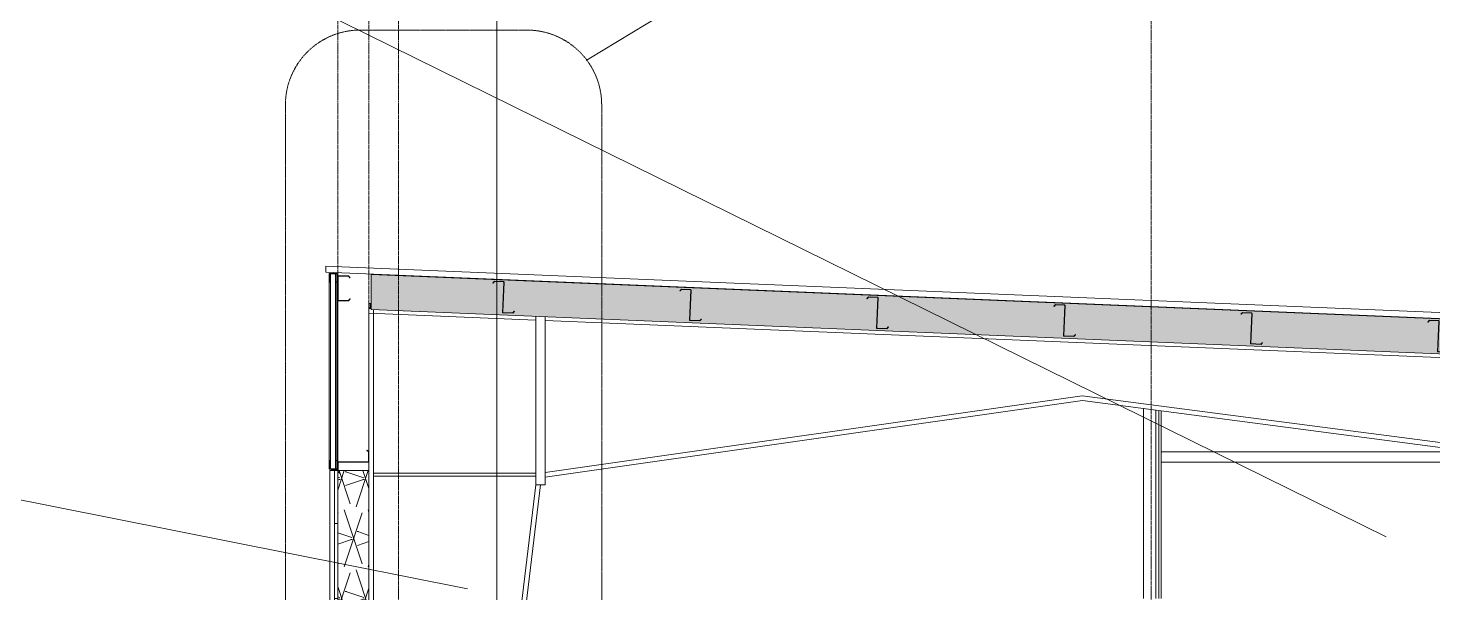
# Model space of a CAD drawing. Header units: inches. Extents: x 21386 to 98862, y -290 to 853.
# Drawn here: x 31740.9 to 32191.2, y 295.8 to 477 of the extents above; entities that cross this region are included whole.
import ezdxf

# ---------------------------------------------------------------- set-up
doc = ezdxf.new("R2010")
doc.units = ezdxf.units.IN
doc.header["$MEASUREMENT"] = 0
doc.linetypes.add('Dash Dot 3_16_', pattern=[0.3125, 0.1875, -0.0625, 0, -0.0625])
doc.linetypes.add('Grid Line 1_2_', pattern=[0.875, 0.5, -0.125, 0.125, -0.125])
for name, color, linetype, lineweight in [('A-ANNO-IDEN', 131, 'Continuous', 9), ('A-ANNO-SYMB', 150, 'Continuous', 9), ('A-CLNG', 13, 'Continuous', 13), ('A-CLNG-PATT', 13, 'Continuous', 25), ('A-GLAZ-CWMG', 51, 'Continuous', 13), ('A-ROOF', 132, 'Continuous', 13), ('A-WALL', 113, 'Continuous', 13), ('A-WALL-PATT', 111, 'Continuous', 25), ('G-ANNO-SYMB', 111, 'Continuous', 9), ('I-WALL', 2, 'Continuous', 13), ('S-BEAM', 12, 'Continuous', 13), ('S-COLS', 52, 'Continuous', 13), ('S-GRID', 1, 'Continuous', 9)]:
    doc.layers.add(name, color=color, linetype=linetype, lineweight=lineweight)
pattern_1 = [(45, (22011.012, 102), (-19.007, 19.007), []), (45, (22011.012, 130.8), (-19.007, 19.007), [])]
pattern_2 = [(161.57, (22011.972, 102.96), (-7.6802237, -0.0009796), [0, -54.643, 6.067, 0]), (18.43, (22010.052, 102.96), (-7.6802237, 0.0009796), [0, -54.643, 6.067, 0]), (108.43, (22011.972, 102.96), (3.8382953, -19.2013653), [18.211, -42.499]), (71.57, (22010.052, 102.96), (3.8382953, 19.2013653), [18.211, -42.499])]

# ---------------------------------------------------------------- blocks, each defined once
blk = doc.blocks.new('Girt_C - 8_D-1405488-Building Section - North_South looking East _ Fitness Center')
at = {"layer": 'S-BEAM', "lineweight": 9}
h = blk.add_hatch(dxfattribs=at)
h.set_pattern_fill('FP_37', color=8, style=0, pattern_type=2)
h.set_pattern_definition(pattern_1)
h.paths.add_polyline_path([(21127.8, 389.49), (21128.29, 390.06), (21128.2, 390.13), (21127.75, 389.6), (21124.49, 389.6), (21124.49, 389.49)], flags=0)
h.paths.add_polyline_path([(21124.41, 389.67), (21124.41, 397.3), (21124.3, 397.3), (21124.3, 389.67)], flags=0)
h.paths.add_polyline_path([(21128.2, 396.84), (21128.28, 396.91), (21127.8, 397.49), (21124.49, 397.49), (21124.49, 397.38), (21127.75, 397.38)], flags=0)
at = {"layer": 'S-BEAM', "color": 7}
for p, q in [((21124.3, 397.3), (21124.3, 389.67)), ((21124.41, 389.67), (21124.41, 397.3)), ((21127.8, 397.49), (21124.49, 397.49)), ((21124.49, 397.38), (21127.75, 397.38)), ((21127.75, 397.38), (21128.2, 396.84)), ((21128.28, 396.91), (21127.8, 397.49)), ((21128.2, 396.84), (21128.28, 396.91)), ((21127.75, 389.6), (21124.49, 389.6)), ((21124.49, 389.49), (21127.8, 389.49)), ((21128.2, 390.13), (21127.75, 389.6)), ((21127.8, 389.49), (21128.29, 390.06)), ((21128.29, 390.06), (21128.2, 390.13))]:
    blk.add_line(p, q, dxfattribs=at)
for centre, radius, start, end in [((21124.49, 397.3), 0.188, 90, 180), ((21124.49, 397.3), 0.0782, 92.1227, 180), ((21124.49, 389.67), 0.188, 180, 270), ((21124.49, 389.67), 0.0782, 180, 266.9576)]:
    blk.add_arc(centre, radius, start, end, dxfattribs=at)
blk = doc.blocks.new('Rectangular Mullion - Profile_Polycarbonate_Upper and left-1768104-Building Section - North_South looking East _ Fitness Center')
at = {"layer": 'A-GLAZ-CWMG', "color": 7}
for p, q in [((21124.05, 398.24), (21121.55, 398.24)), ((21121.55, 398.24), (21121.55, 395.49)), ((21121.62, 395.55), (21121.62, 398.17)), ((21121.62, 398.17), (21123.99, 398.17)), ((21123.99, 398.17), (21123.99, 395.55)), ((21124.05, 395.49), (21124.05, 398.24)), ((21121.55, 395.49), (21121.98, 395.49)), ((21121.92, 395.55), (21121.62, 395.55)), ((21121.98, 395.74), (21121.92, 395.74)), ((21121.92, 395.74), (21121.92, 395.55)), ((21121.98, 395.49), (21121.98, 395.74)), ((21123.62, 395.74), (21123.55, 395.74)), ((21123.55, 395.74), (21123.55, 395.49)), ((21123.55, 395.49), (21124.05, 395.49)), ((21123.62, 395.55), (21123.62, 395.74)), ((21123.99, 395.55), (21123.62, 395.55))]:
    blk.add_line(p, q, dxfattribs=at)
blk = doc.blocks.new('Rectangular Mullion - Profile_Polycarbonate_Lower-1768105-Building Section - North_South looking East _ Fitness Center')
at = {"layer": 'A-GLAZ-CWMG', "color": 7}
for p, q in [((21121.98, 338.27), (21121.55, 338.27)), ((21121.55, 338.27), (21121.55, 335.52)), ((21121.62, 335.58), (21121.62, 338.21)), ((21121.62, 338.21), (21121.92, 338.21)), ((21121.92, 338.21), (21121.92, 338.02)), ((21121.92, 338.02), (21121.98, 338.02)), ((21121.98, 338.02), (21121.98, 338.27)), ((21124.05, 338.27), (21123.55, 338.27)), ((21123.55, 338.27), (21123.55, 338.02)), ((21123.55, 338.02), (21123.62, 338.02)), ((21123.62, 338.02), (21123.62, 338.21)), ((21123.62, 338.21), (21123.99, 338.21)), ((21123.99, 338.21), (21123.99, 335.58)), ((21124.05, 335.52), (21124.05, 338.27)), ((21121.55, 335.52), (21124.05, 335.52)), ((21123.99, 335.58), (21121.62, 335.58))]:
    blk.add_line(p, q, dxfattribs=at)
blk = doc.blocks.new('Rectangular Mullion - Profile_Polycarbonate_right-1766190-Building Section - North_South looking East _ Fitness Center')
at = {"layer": 'A-GLAZ-CWMG', "color": 10, "lineweight": 9}
for p, q in [((21121.98, 335.58), (21121.98, 398.17)), ((21123.55, 335.58), (21123.55, 398.17))]:
    blk.add_line(p, q, dxfattribs=at)
at = {"layer": 'A-GLAZ-CWMG', "color": 8, "lineweight": 9}
for p, q in [((21121.55, 338.27), (21121.55, 395.49)), ((21124.05, 338.27), (21124.05, 395.49))]:
    blk.add_line(p, q, dxfattribs=at)
blk = doc.blocks.new('Girt_Z - 10_D-1351983-Building Section - North_South looking East _ Fitness Center')
at = {"layer": 'S-BEAM', "color": 7}
for p, q in [((21174.51, 395.78), (21174, 395.22)), ((21174, 395.22), (21174.08, 395.15)), ((21174.08, 395.15), (21174.56, 395.67)), ((21177.44, 395.65), (21174.51, 395.78)), ((21174.56, 395.67), (21177.44, 395.55)), ((21177.51, 395.46), (21177.11, 385.66)), ((21177.22, 385.84), (21177.62, 395.46)), ((21177.11, 385.66), (21180.48, 385.52)), ((21180.43, 385.63), (21177.29, 385.76)), ((21180.9, 386.15), (21180.43, 385.63)), ((21180.48, 385.52), (21180.98, 386.07)), ((21180.98, 386.07), (21180.9, 386.15))]:
    blk.add_line(p, q, dxfattribs=at)
for centre, radius, start, end in [((21177.44, 395.47), 0.187, 357.6141, 87.6141), ((21177.44, 395.47), 0.0782, 357.6141, 85.4913), ((21177.3, 385.84), 0.0782, 177.6141, 264.5717)]:
    blk.add_arc(centre, radius, start, end, dxfattribs=at)
blk = doc.blocks.new('Girt_Z - 10_D-V69-Building Section - North_South looking East _ Fitness Center')
at = {"layer": 'S-BEAM', "lineweight": 9}
h = blk.add_hatch(dxfattribs=at)
h.set_pattern_fill('FP_37', color=8, style=0, pattern_type=2)
h.set_pattern_definition(pattern_1)
h.paths.add_polyline_path([(21240.43, 383.02), (21240.93, 383.58), (21240.85, 383.65), (21240.38, 383.13), (21237.24, 383.26), (21237.05, 383.16)], flags=0)
h.paths.add_polyline_path([(21237.05, 383.16), (21237.17, 383.34), (21237.57, 392.96), (21237.46, 392.97), (21237.3, 389.03)], flags=0)
h.paths.add_polyline_path([(21234.03, 392.65), (21234.5, 393.17), (21237.39, 393.05), (21237.39, 393.16), (21234.46, 393.28), (21233.95, 392.73)], flags=0)
at = {"layer": 'S-BEAM', "color": 7}
for p, q in [((21234.46, 393.28), (21233.95, 392.73)), ((21233.95, 392.73), (21234.03, 392.65)), ((21234.03, 392.65), (21234.5, 393.17)), ((21237.39, 393.16), (21234.46, 393.28)), ((21234.5, 393.17), (21237.39, 393.05)), ((21237.46, 392.97), (21237.05, 383.16)), ((21237.17, 383.34), (21237.57, 392.96)), ((21237.05, 383.16), (21240.43, 383.02)), ((21240.38, 383.13), (21237.24, 383.26)), ((21240.85, 383.65), (21240.38, 383.13)), ((21240.43, 383.02), (21240.93, 383.58)), ((21240.93, 383.58), (21240.85, 383.65))]:
    blk.add_line(p, q, dxfattribs=at)
for centre, radius, start, end in [((21237.38, 392.97), 0.187, 357.6141, 87.6141), ((21237.38, 392.97), 0.0782, 357.6141, 85.4913), ((21237.25, 383.34), 0.0782, 177.6141, 264.5717)]:
    blk.add_arc(centre, radius, start, end, dxfattribs=at)
blk = doc.blocks.new('Girt_Z - 10_D-V70-Building Section - North_South looking East _ Fitness Center')
at = {"layer": 'S-BEAM', "color": 7}
for p, q in [((21294.41, 390.78), (21293.9, 390.23)), ((21293.9, 390.23), (21293.98, 390.15)), ((21293.98, 390.15), (21294.45, 390.67)), ((21297.34, 390.66), (21294.41, 390.78)), ((21294.45, 390.67), (21297.34, 390.55)), ((21297.41, 390.47), (21297, 380.66)), ((21297.12, 380.85), (21297.52, 390.46)), ((21297, 380.66), (21300.37, 380.52)), ((21300.33, 380.64), (21297.19, 380.77)), ((21300.8, 381.15), (21300.33, 380.64)), ((21300.37, 380.52), (21300.88, 381.08)), ((21300.88, 381.08), (21300.8, 381.15))]:
    blk.add_line(p, q, dxfattribs=at)
for centre, radius, start, end in [((21297.33, 390.47), 0.187, 357.6141, 87.6141), ((21297.33, 390.47), 0.0782, 357.6141, 85.4913), ((21297.2, 380.84), 0.0782, 177.6141, 264.5717)]:
    blk.add_arc(centre, radius, start, end, dxfattribs=at)
blk = doc.blocks.new('Girt_Z - 10_D-V71-Building Section - North_South looking East _ Fitness Center')
at = {"layer": 'S-BEAM', "lineweight": 9}
h = blk.add_hatch(dxfattribs=at)
h.set_pattern_fill('FP_37', color=8, style=0, pattern_type=2)
h.set_pattern_definition(pattern_1)
h.paths.add_polyline_path([(21360.32, 378.03), (21360.83, 378.58), (21360.75, 378.65), (21360.28, 378.14), (21357.14, 378.27), (21356.95, 378.17)], flags=0)
h.paths.add_polyline_path([(21356.95, 378.17), (21357.07, 378.35), (21357.47, 387.97), (21357.36, 387.97)], flags=0)
h.paths.add_polyline_path([(21353.93, 387.66), (21354.4, 388.17), (21357.29, 388.05), (21357.29, 388.16), (21354.35, 388.28), (21353.85, 387.73)], flags=0)
at = {"layer": 'S-BEAM', "color": 7}
for p, q in [((21354.35, 388.28), (21353.85, 387.73)), ((21353.85, 387.73), (21353.93, 387.66)), ((21353.93, 387.66), (21354.4, 388.17)), ((21357.29, 388.16), (21354.35, 388.28)), ((21354.4, 388.17), (21357.29, 388.05)), ((21357.36, 387.97), (21356.95, 378.17)), ((21357.07, 378.35), (21357.47, 387.97)), ((21360.28, 378.14), (21357.14, 378.27)), ((21360.75, 378.65), (21360.28, 378.14)), ((21360.32, 378.03), (21360.83, 378.58)), ((21360.83, 378.58), (21360.75, 378.65)), ((21356.95, 378.17), (21360.32, 378.03))]:
    blk.add_line(p, q, dxfattribs=at)
for centre, radius, start, end in [((21357.28, 387.97), 0.187, 357.6141, 87.6141), ((21357.28, 387.97), 0.0782, 357.6141, 85.4913), ((21357.15, 378.35), 0.0782, 177.6141, 264.5717)]:
    blk.add_arc(centre, radius, start, end, dxfattribs=at)
blk = doc.blocks.new('Girt_Z - 10_D-V72-Building Section - North_South looking East _ Fitness Center')
at = {"layer": 'S-BEAM', "lineweight": 9}
h = blk.add_hatch(dxfattribs=at)
h.set_pattern_fill('FP_37', color=8, style=0, pattern_type=2)
h.set_pattern_definition(pattern_1)
h.paths.add_polyline_path([(21420.27, 375.53), (21420.78, 376.08), (21420.7, 376.16), (21420.22, 375.64), (21417.09, 375.77), (21416.9, 375.67)], flags=0)
h.paths.add_polyline_path([(21416.9, 375.67), (21417.02, 375.85), (21417.42, 385.47), (21417.31, 385.47)], flags=0)
h.paths.add_polyline_path([(21413.88, 385.16), (21414.35, 385.67), (21417.23, 385.55), (21417.24, 385.66), (21414.3, 385.79), (21413.8, 385.23)], flags=0)
at = {"layer": 'S-BEAM', "color": 7}
for p, q in [((21414.3, 385.79), (21413.8, 385.23)), ((21413.8, 385.23), (21413.88, 385.16)), ((21413.88, 385.16), (21414.35, 385.67)), ((21417.24, 385.66), (21414.3, 385.79)), ((21414.35, 385.67), (21417.23, 385.55)), ((21417.31, 385.47), (21416.9, 375.67)), ((21417.02, 375.85), (21417.42, 385.47)), ((21416.9, 375.67), (21420.27, 375.53)), ((21420.22, 375.64), (21417.09, 375.77)), ((21420.7, 376.16), (21420.22, 375.64)), ((21420.27, 375.53), (21420.78, 376.08)), ((21420.78, 376.08), (21420.7, 376.16))]:
    blk.add_line(p, q, dxfattribs=at)
for centre, radius, start, end in [((21417.23, 385.48), 0.0782, 357.6141, 85.4913), ((21417.23, 385.48), 0.187, 357.6141, 87.6141), ((21417.09, 375.85), 0.0782, 177.6141, 264.5717)]:
    blk.add_arc(centre, radius, start, end, dxfattribs=at)
blk = doc.blocks.new('Girt_Z - 10_D-V73-Building Section - North_South looking East _ Fitness Center')
at = {"layer": 'S-BEAM', "color": 7}
for p, q in [((21474.25, 383.29), (21473.74, 382.73)), ((21473.82, 382.66), (21474.3, 383.18)), ((21477.18, 383.17), (21474.25, 383.29)), ((21474.3, 383.18), (21477.18, 383.06)), ((21477.25, 382.97), (21476.85, 373.17)), ((21476.96, 373.35), (21477.36, 382.97)), ((21473.74, 382.73), (21473.82, 382.66)), ((21476.85, 373.17), (21480.22, 373.03)), ((21480.17, 373.14), (21477.03, 373.27)), ((21480.64, 373.66), (21480.17, 373.14)), ((21480.22, 373.03), (21480.72, 373.58)), ((21480.72, 373.58), (21480.64, 373.66))]:
    blk.add_line(p, q, dxfattribs=at)
for centre, radius, start, end in [((21477.18, 382.98), 0.187, 357.6141, 87.6141), ((21477.18, 382.98), 0.0782, 357.6141, 85.4913), ((21477.04, 373.35), 0.0782, 177.6141, 264.5717)]:
    blk.add_arc(centre, radius, start, end, dxfattribs=at)
blk = doc.blocks.new('columns and girder2 - one-1334686-Building Section - North_South looking East _ Fitness Center')
at = {"layer": 'S-BEAM', "color": 8, "lineweight": 9}
for p, q in [((21134.3, 387.29), (21134.3, 341.06)), ((21135.05, 387.26), (21134.3, 387.29)), ((21134.3, 387.06), (21134.3, 385.56)), ((21135.05, 387.03), (21134.3, 387.06)), ((21134.3, 385.56), (21187.8, 383.33)), ((21135.8, 168), (21135.8, 386.67)), ((21187.8, 384.5), (21187.8, 330.48)), ((21190.8, 330.48), (21190.8, 384.38)), ((21190.8, 383.21), (21598.33, 366.23)), ((21362.99, 359.02), (21190.8, 334.44)), ((21190.8, 332.92), (21363, 357.5)), ((21596.75, 328.39), (21362.99, 359.02)), ((21363, 357.5), (21596.69, 326.89)), ((21134.3, 337.69), (21134.3, 335)), ((21187.8, 334.23), (21135.8, 334.23)), ((21135.8, 333.23), (21187.8, 333.23)), ((21187.8, 330.48), (21148.04, 0)), ((21149.56, 0), (21189.31, 330.48)), ((21187.8, 330.48), (21190.8, 330.48))]:
    blk.add_line(p, q, dxfattribs=at)
blk = doc.blocks.new('L-Angle - L2X2X3_16-1162514-Building Section - North_South looking East _ Fitness Center')
at = {"layer": 'S-BEAM', "color": 7}
for p, q in [((21122.3, 335.18), (21124.3, 335.18)), ((21123.93, 335.37), (21122.49, 335.37)), ((21124.12, 336.99), (21124.12, 335.56)), ((21124.3, 335.18), (21124.3, 337.18))]:
    blk.add_line(p, q, dxfattribs=at)
for centre, start, end in [((21122.49, 335.18), 90, 180), ((21123.93, 335.56), 270, 0), ((21124.3, 336.99), 90, 180)]:
    blk.add_arc(centre, 0.188, start, end, dxfattribs=at)
blk = doc.blocks.new('Girt_Z - 10_D-1772157-Building Section - North_South looking East _ Fitness Center')
at = {"layer": 'S-BEAM', "color": 7}
for p, q in [((21134.12, 337.8), (21124.49, 337.8)), ((21133.73, 341.54), (21133.66, 341.46)), ((21133.66, 341.46), (21134.19, 341.01)), ((21134.3, 341.06), (21133.73, 341.54)), ((21134.19, 341.01), (21134.19, 337.87)), ((21134.3, 337.69), (21134.3, 341.06)), ((21124.3, 337.61), (21124.3, 334.67)), ((21124.3, 334.67), (21124.88, 334.19)), ((21124.41, 334.72), (21124.41, 337.61)), ((21124.95, 334.27), (21124.41, 334.72)), ((21124.49, 337.69), (21134.3, 337.69)), ((21124.88, 334.19), (21124.95, 334.27))]:
    blk.add_line(p, q, dxfattribs=at)
for centre, radius, start, end in [((21124.49, 337.61), 0.188, 90, 180), ((21134.12, 337.88), 0.0782, 270, 356.9576), ((21124.49, 337.61), 0.0782, 90, 177.8773)]:
    blk.add_arc(centre, radius, start, end, dxfattribs=at)
blk = doc.blocks.new('Girt_Z - 10_D-1223979-Building Section - North_South looking East _ Fitness Center')
at = {"layer": 'S-BEAM', "color": 8, "lineweight": 9}
for p, q in [((21388.3, 341.06), (21488.49, 341.06)), ((21388.3, 337.69), (21514.25, 337.69))]:
    blk.add_line(p, q, dxfattribs=at)

msp = doc.modelspace()

# ---------------------------------------------------------------- hatches: boundary and pattern name
at = {"layer": 'A-CLNG-PATT', "lineweight": 9}
h = msp.add_hatch(dxfattribs=at)
h.set_pattern_fill('FP_35', color=8, style=0, pattern_type=2)
h.set_pattern_definition(pattern_2)
h.paths.add_polyline_path([(33086.49, 335.22), (33086.49, 346.48), (31850.86, 397.96), (31850.86, 386.7), (33071.99, 335.82)], flags=0)
at = {"layer": 'A-WALL-PATT', "lineweight": 9}
h = msp.add_hatch(dxfattribs=at)
h.set_pattern_fill('FP_38', color=8, style=0, pattern_type=2)
h.set_pattern_definition([(0, (22011.012, 102), (0, 24), []), (90, (22011.012, 102), (-24, 1e-15), [])])
h.paths.add_polyline_path([(31840.11, 146.25), (31840.11, 335), (31839.11, 335), (31839.11, 146.25)], flags=0)
h = msp.add_hatch(dxfattribs=at)
h.set_pattern_fill('FP_35', color=8, style=0, pattern_type=2)
h.set_pattern_definition(pattern_2)
h.paths.add_polyline_path([(31850.11, 146.25), (31850.11, 335), (31840.11, 335), (31840.11, 146.25)], flags=0)

# ---------------------------------------------------------------- linework, layer by layer
at = {"layer": 'A-ANNO-IDEN', "color": 153}
for p, q in [((32176.19, 313.82), (31616.12, 590.24)), ((31881.69, 297.04), (31614.99, 350.26))]:
    msp.add_line(p, q, dxfattribs=at)
at = {"layer": 'A-ANNO-SYMB'}
for p, q in [((31920.57, 467.11), (32019.67, 527.35)), ((31920, 466.68), (31920.57, 467.11))]:
    msp.add_line(p, q, dxfattribs=at)
at = {"layer": 'A-ANNO-SYMB', "linetype": 'Dash Dot 3_16_'}
for p, q in [((31900.73, 476.37), (31847.35, 476.37)), ((31823.35, 452.37), (31823.35, -45.66)), ((31924.73, -45.66), (31924.73, 452.37))]:
    msp.add_line(p, q, dxfattribs=at)
for centre, start, end in [((31847.35, 452.37), 90, 180), ((31900.73, 452.37), 0, 90)]:
    msp.add_arc(centre, 24, start, end, dxfattribs=at)
at = {"layer": 'A-CLNG', "color": 7}
for p, q in [((33086.49, 346.48), (31850.86, 397.96)), ((31850.86, 397.96), (31850.86, 386.7)), ((31850.86, 386.7), (33086.49, 335.22))]:
    msp.add_line(p, q, dxfattribs=at)
at = {"layer": 'A-ROOF', "color": 7}
for p, q in [((33148.9, 345.96), (31836.26, 400.65)), ((31836.26, 400.65), (31836.26, 398.65)), ((31836.26, 398.65), (33148.9, 343.95))]:
    msp.add_line(p, q, dxfattribs=at)
at = {"layer": 'A-WALL', "color": 7}
for p, q in [((31837.79, 398.17), (31837.79, 335.58)), ((31839.36, 398.17), (31837.79, 398.17)), ((31839.36, 335.58), (31839.36, 398.17)), ((31837.61, 335), (31837.61, 96)), ((31850.11, 335), (31837.61, 335)), ((31837.79, 335.58), (31839.36, 335.58)), ((31839.11, 335), (31839.11, 96)), ((31840.11, 335), (31840.11, 96)), ((31850.11, 96), (31850.11, 335))]:
    msp.add_line(p, q, dxfattribs=at)
at = {"layer": 'A-WALL', "color": 10, "lineweight": 9}
for p, q in [((31837.79, 398.17), (31837.79, 335.58)), ((31839.36, 398.17), (31839.36, 398.17)), ((31839.36, 335.58), (31839.36, 398.17)), ((31839.36, 335.58), (31839.36, 335.58))]:
    msp.add_line(p, q, dxfattribs=at)
at = {"layer": 'A-WALL', "color": 8, "lineweight": 9}
for p, q in [((31840.11, 398.49), (31840.11, 397.3)), ((31840.11, 389.67), (31840.11, 337.61))]:
    msp.add_line(p, q, dxfattribs=at)
at = {"layer": 'G-ANNO-SYMB'}
msp.add_line((31891.15, 737.16), (31891.15, -79.66), dxfattribs=at)
at = {"layer": 'I-WALL', "color": 8, "lineweight": 9}
for p, q in [((32098.42, 294), (32098.42, 354.93)), ((32102.36, 294), (32102.36, 354.42)), ((32103.3, 354.29), (32103.3, 294))]:
    msp.add_line(p, q, dxfattribs=at)
at = {"layer": 'S-COLS', "color": 8, "lineweight": 9}
for p, q in [((31850.11, 388.62), (31850.11, 387.29)), ((31850.55, 388.62), (31850.11, 388.62)), ((31850.55, 388.62), (31850.55, 387.27)), ((31850.86, 388.62), (31850.55, 388.62)), ((32104.11, 354.19), (32104.11, 294))]:
    msp.add_line(p, q, dxfattribs=at)
at = {"layer": 'S-GRID', "linetype": 'Grid Line 1_2_'}
for p, q in [((31840.11, -273.16), (31840.11, 738.66)), ((31850.11, -273.16), (31850.11, 738.66)), ((31859.61, -273.16), (31859.61, 738.66)), ((32100.86, -273.16), (32100.86, 738.66)), ((32100.86, -273.16), (32100.86, 738.66))]:
    msp.add_line(p, q, dxfattribs=at)

# ---------------------------------------------------------------- block references
at = {"layer": 'A-GLAZ-CWMG', "color": 8, "lineweight": 9}
for name in ['Rectangular Mullion - Profile_Polycarbonate_Upper and left-1768104-Building Section - North_South looking East _ Fitness Center', 'Rectangular Mullion - Profile_Polycarbonate_right-1766190-Building Section - North_South looking East _ Fitness Center', 'Rectangular Mullion - Profile_Polycarbonate_Lower-1768105-Building Section - North_South looking East _ Fitness Center']:
    msp.add_blockref(name, (10715.81, 0), dxfattribs=at)
at = {"layer": 'S-BEAM', "color": 8, "lineweight": 9}
for name in ['Girt_C - 8_D-1405488-Building Section - North_South looking East _ Fitness Center', 'Girt_Z - 10_D-1351983-Building Section - North_South looking East _ Fitness Center', 'Girt_Z - 10_D-V69-Building Section - North_South looking East _ Fitness Center', 'columns and girder2 - one-1334686-Building Section - North_South looking East _ Fitness Center', 'Girt_Z - 10_D-V70-Building Section - North_South looking East _ Fitness Center', 'Girt_Z - 10_D-V71-Building Section - North_South looking East _ Fitness Center', 'Girt_Z - 10_D-V72-Building Section - North_South looking East _ Fitness Center', 'Girt_Z - 10_D-V73-Building Section - North_South looking East _ Fitness Center', 'Girt_Z - 10_D-1772157-Building Section - North_South looking East _ Fitness Center', 'Girt_Z - 10_D-1223979-Building Section - North_South looking East _ Fitness Center', 'L-Angle - L2X2X3_16-1162514-Building Section - North_South looking East _ Fitness Center']:
    msp.add_blockref(name, (10715.81, 0), dxfattribs=at)

doc.saveas('drawing.dxf')
